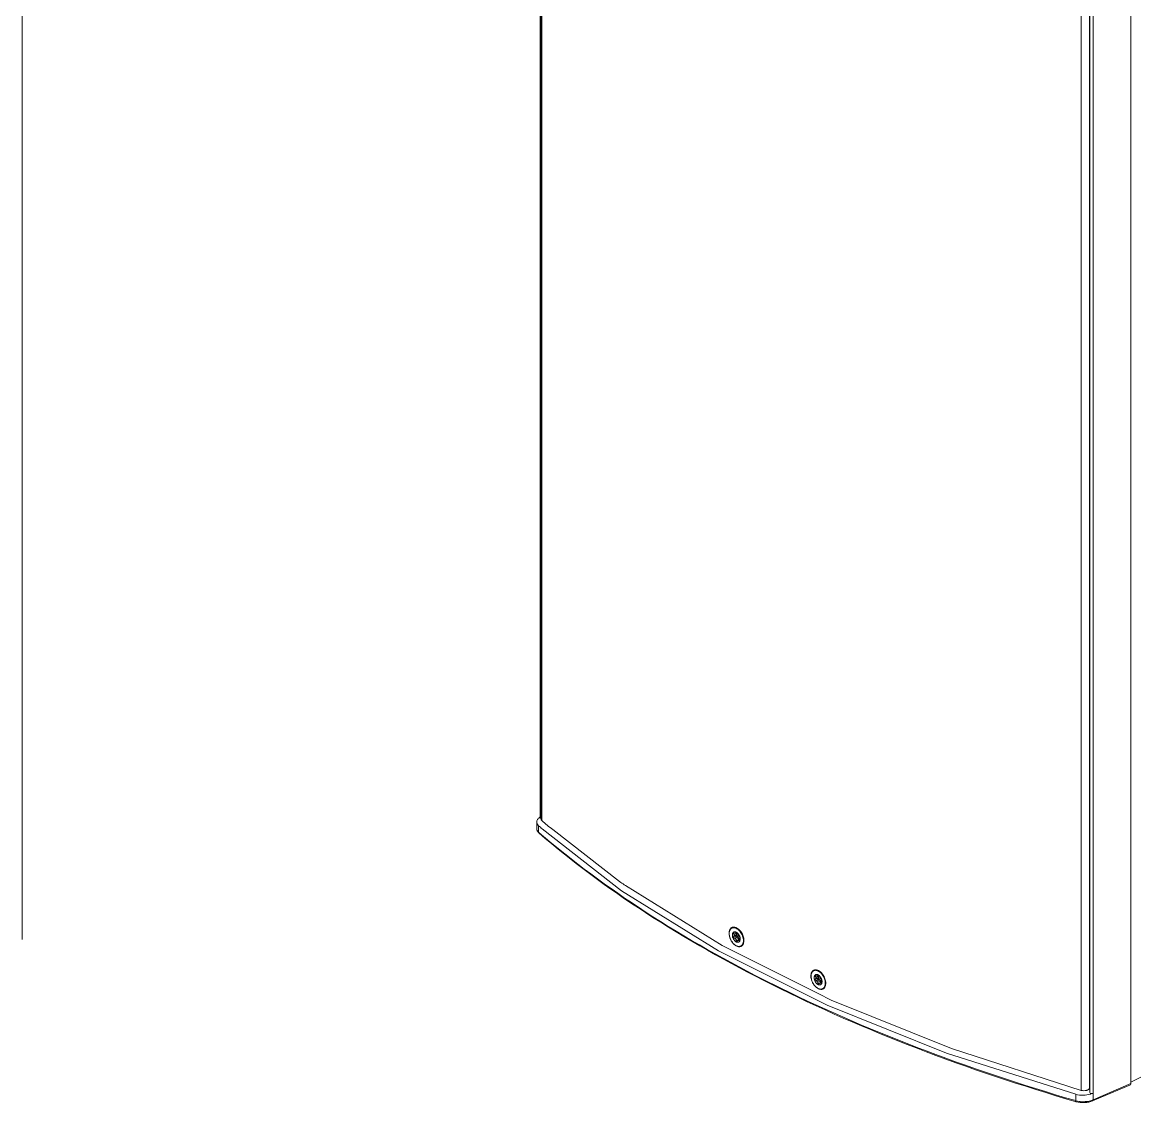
# Model space of a CAD drawing. Header units: millimetres. Extents: x 0 to 2382, y 0 to 1684.
# Drawn here: x 1192.4 to 1491, y 700.3 to 990.3 of the extents above; entities that cross this region are included whole.
import ezdxf

# ---------------------------------------------------------------- set-up
doc = ezdxf.new("R2010")
doc.units = ezdxf.units.MM
doc.layers.get('0').update_dxf_attribs({"lineweight": 13})

msp = doc.modelspace()

# ---------------------------------------------------------------- linework, layer by layer
for p, q in [((1192.37, 1374.18), (1192.37, 744.17)), ((1331.36, 776.89), (1331.36, 1316.06)), ((1331.67, 1315.82), (1331.67, 776.41)), ((1331.87, 776.04), (1331.87, 1315.67)), ((1490, 705.45), (1490, 1251.04)), ((1476.64, 703.65), (1476.64, 1244.05)), ((1478.89, 1244.15), (1478.89, 704.31)), ((1478.99, 703.09), (1478.99, 1244.18)), ((1479.83, 1244.44), (1479.83, 702.89)), ((1330.47, 775.69), (1330.47, 773.94)), ((1331, 772.96), (1331, 774.68)), ((1334.82, 773.62), (1352.74, 759.69)), ((1331.17, 772.81), (1331, 772.96)), ((1331.1, 772.71), (1331.1, 772.71)), ((1353.96, 758.84), (1354.27, 758.62)), ((1383.29, 740.98), (1406.04, 729.61)), ((1393.67, 732.22), (1393.46, 732.31)), ((1393.66, 732.21), (1393.46, 732.31)), ((1409.56, 727.85), (1441.8, 714.86)), ((1441.8, 714.86), (1476.64, 703.65)), ((1496.11, 708.93), (1490, 705.88)), ((1489.86, 705.17), (1479.7, 700.8)), ((1490, 705.45), (1479.83, 701.07)), ((1475.17, 700.88), (1475.17, 702.59)), ((1479.83, 701.07), (1479.83, 702.89))]:
    msp.add_line(p, q)
at = {"lineweight": 9}
for p, q in [((1383.28, 745.71), (1383.6, 745.87)), ((1383.28, 744.81), (1383.93, 745.14)), ((1383.28, 744.81), (1383.47, 745.1)), ((1383.39, 745.89), (1383.7, 745.85)), ((1383.39, 744.52), (1384.05, 744.85)), ((1384.12, 745.74), (1383.47, 745.42)), ((1384.12, 745.42), (1383.47, 745.1)), ((1384.38, 744.73), (1383.73, 744.4)), ((1384.16, 745.98), (1383.92, 745.87)), ((1383.93, 745.14), (1383.94, 745.15)), ((1383.94, 745.15), (1384.12, 745.42)), ((1384.15, 745.99), (1383.96, 745.9)), ((1384.61, 744.45), (1383.96, 744.13)), ((1384.12, 745.74), (1384.01, 745.91)), ((1384.02, 746.02), (1384.03, 746.03)), ((1384.02, 746.02), (1384.05, 746.03)), ((1384.02, 743.76), (1384.68, 744.09)), ((1384.11, 746.01), (1384.16, 745.98)), ((1384.38, 744.73), (1384.18, 744.8)), ((1384.49, 743.86), (1384.25, 743.65)), ((1384.49, 745.63), (1384.72, 745.36)), ((1384.99, 744.12), (1384.56, 743.91)), ((1384.68, 744.09), (1384.63, 744.36)), ((1384.99, 744.04), (1384.72, 743.91)), ((1384.88, 744.18), (1384.8, 744.03)), ((1384.88, 743.78), (1384.96, 743.82)), ((1384.98, 744.34), (1384.99, 744.12)), ((1384.25, 743.65), (1384.21, 743.63)), ((1405.25, 734.25), (1405.57, 734.41)), ((1405.25, 733.36), (1405.9, 733.68)), ((1405.25, 733.36), (1405.44, 733.64)), ((1405.36, 734.43), (1405.67, 734.4)), ((1405.36, 733.07), (1406.02, 733.39)), ((1406.09, 734.29), (1405.44, 733.96)), ((1406.09, 733.97), (1405.44, 733.64)), ((1406.35, 733.27), (1405.7, 732.94)), ((1406.13, 734.53), (1405.89, 734.41)), ((1405.9, 733.68), (1405.91, 733.7)), ((1405.91, 733.7), (1406.09, 733.97)), ((1406.12, 734.53), (1405.93, 734.44)), ((1406.58, 733), (1405.93, 732.67)), ((1406.09, 734.29), (1405.98, 734.46)), ((1406, 734.56), (1406.01, 734.57)), ((1406, 734.56), (1406.02, 734.57)), ((1406, 732.31), (1406.65, 732.63)), ((1406.08, 734.56), (1406.13, 734.53)), ((1406.35, 733.27), (1406.15, 733.35)), ((1406.22, 732.2), (1406.18, 732.17)), ((1406.46, 732.4), (1406.22, 732.2)), ((1406.46, 734.18), (1406.69, 733.9)), ((1406.96, 732.67), (1406.53, 732.45)), ((1406.65, 732.63), (1406.6, 732.9)), ((1406.96, 732.59), (1406.69, 732.45)), ((1406.85, 732.72), (1406.77, 732.57)), ((1406.85, 732.33), (1406.93, 732.37)), ((1406.96, 732.88), (1406.96, 732.67)), ((1406.04, 729.61), (1409.56, 727.85))]:
    msp.add_line(p, q, dxfattribs=at)
for points in [[(1331.94, 773.86), (1353.27, 757.19), (1379.26, 741.11)], [(1354.27, 758.62), (1380.27, 742.5), (1383.29, 740.98)], [(1379.26, 741.11), (1408.43, 726.53), (1440.52, 713.64), (1475.17, 702.59)]]:
    msp.add_lwpolyline(points)
for centre, radius, start, end in [((1332.98, 774.45), 3.01, 124.0643, 126.5942), ((1332.05, 776.41), 0.376, 180.0638, 189.5239), ((1353.89, 799.94), 32.5, 227.3289, 234.0721), ((1512.02, 986.24), 276.94, 234.8913, 235.1972), ((1476.87, 706.73), 6.1, 253.8249, 255.2295), ((1478.05, 705.22), 4.52, 290.8487, 293.3615)]:
    msp.add_arc(centre, radius, start, end)
for centre, radius, start, end in [((1383.35, 746.39), 1.06, 106.6947, 116.5357), ((1383.36, 746.37), 1.08, 105.8099, 106.7076), ((1382.66, 744.53), 2.96, 50.992, 53.0001), ((1382.6, 744.45), 3.07, 49.8698, 50.9932), ((1382.6, 744.46), 3.19, 49.7357, 50.9821), ((1383.06, 740.68), 5.21, 82.5958, 82.9789), ((1383.04, 746.48), 1.09, 327.635, 334.7257), ((1381.68, 737.77), 7.46, 70.4852, 71.5426), ((1383.49, 744.97), 1.26, 59.6373, 63.4175), ((1383.43, 744.85), 1.39, 56.2395, 59.6736), ((1383.35, 744.74), 1.53, 52.4225, 56.2627), ((1380.82, 743.61), 3.88, 11.1647, 12.5637), ((1385.43, 745.36), 1.3, 245.2234, 248.2609), ((1382.73, 744.13), 2.41, 17.799, 25.3196), ((1385.41, 745.31), 1.24, 248.2684, 250.4137), ((1385.23, 744.97), 0.702, 249.1768, 250.0173), ((1378.45, 744.12), 6.54, 358.5836, 359.9848), ((1381.9, 743.77), 4.04, 37.0885, 37.5762), ((1381.88, 743.76), 4.2, 36.9599, 37.5645), ((1381.63, 743.58), 4.51, 19.9069, 25.767), ((1384.91, 743.27), 1.06, 296.5704, 307.4028), ((1405.32, 734.93), 1.06, 106.6947, 116.5357), ((1405.33, 734.91), 1.08, 105.8099, 106.7076), ((1404.63, 733.07), 2.96, 50.992, 53.0001), ((1404.57, 732.99), 3.07, 49.8698, 50.9932), ((1404.57, 733), 3.19, 49.7357, 50.9821), ((1403.87, 732.31), 4.04, 37.0885, 37.5762), ((1403.85, 732.3), 4.2, 36.9599, 37.5645), ((1405.03, 729.22), 5.21, 82.5958, 82.9789), ((1405.01, 735.03), 1.09, 327.635, 334.7257), ((1403.65, 726.32), 7.46, 70.4852, 71.5426), ((1405.47, 733.51), 1.26, 59.6373, 63.4175), ((1405.4, 733.4), 1.39, 56.2395, 59.6736), ((1405.32, 733.28), 1.53, 52.4225, 56.2627), ((1402.8, 732.15), 3.88, 11.1647, 12.5637), ((1407.4, 733.91), 1.3, 245.2234, 248.2609), ((1404.7, 732.67), 2.41, 17.799, 25.3196), ((1407.38, 733.85), 1.24, 248.2684, 250.4137), ((1407.2, 733.51), 0.702, 249.1768, 250.0173), ((1400.42, 732.67), 6.54, 358.5836, 359.9848), ((1403.6, 732.12), 4.51, 19.9069, 25.767), ((1406.88, 731.82), 1.06, 296.5704, 307.4028)]:
    msp.add_arc(centre, radius, start, end, dxfattribs=at)
for centre, major_axis, ratio, start_param, end_param in [((1668.17, 876.84), (388.49, 5.62), 0.51061, -2.629096, -2.624249), ((1489.65, 705.62), (-0.224, 0.447), 0.611973, -3.177748, -2.257485)]:
    msp.add_ellipse(centre, major_axis=major_axis, ratio=ratio, start_param=start_param, end_param=end_param)
for points, knots in [([(1330.47, 775.69), (1330.47, 775.9), (1330.63, 776.38), (1330.98, 776.71), (1331.19, 776.86), (1331.24, 776.9), (1331.3, 776.94), (1331.36, 776.98)], [0, 0, 0, 0, 0.45229, 1, 1, 1, 1.146113, 1.146113, 1.146113, 1.146113]), ([(1331.36, 776.89), (1331.36, 776.86), (1331.38, 776.78), (1331.5, 776.7), (1331.61, 776.66), (1331.67, 776.65)], [0, 0, 0, 0, 0.1841302, 0.5360503, 0.9342386, 0.9342386, 0.9342386, 0.9342386]), ([(1331, 774.68), (1330.84, 774.82), (1330.58, 775.12), (1330.47, 775.51), (1330.47, 775.69)], [0, 0, 0, 0, 0.536227, 1, 1, 1, 1]), ([(1330.47, 773.94), (1330.47, 773.71), (1330.6, 773.23), (1330.92, 772.87), (1331.1, 772.71)], [0, 0, 0, 0, 0.486905, 1, 1, 1, 1]), ([(1330.47, 773.94), (1330.47, 773.76), (1330.58, 773.38), (1330.84, 773.1), (1331, 772.96)], [0, 0, 0, 0, 0.459295, 1, 1, 1, 1]), ([(1331.67, 776.35), (1331.68, 776.32), (1331.71, 776.2), (1331.79, 776.1), (1331.87, 776.04)], [0, 0, 0, 0, 0.228274, 1, 1, 1, 1]), ([(1331, 772.96), (1331, 772.94), (1331.01, 772.84), (1331.05, 772.75), (1331.1, 772.71)], [0, 0, 0, 0, 0.267799, 1, 1, 1, 1]), ([(1331.1, 772.71), (1340.08, 764.94), (1360.2, 750.11), (1381.94, 737.87), (1393.59, 732.04)], [0, 0, 0, 0, 0.476861, 1, 1, 1, 1]), ([(1393.46, 732.31), (1381.85, 738.12), (1360.18, 750.31), (1340.13, 765.08), (1331.17, 772.81)], [0, 0, 0, 0, 0.523145, 1, 1, 1, 1]), ([(1475.28, 700.61), (1460.79, 704.83), (1433.04, 714.06), (1406.21, 725.73), (1393.59, 732.04)], [0, 0, 0, 0, 0.516698, 1, 1, 1, 1]), ([(1475.17, 700.88), (1460.72, 705.08), (1433.03, 714.29), (1406.26, 725.92), (1393.66, 732.21)], [0, 0, 0, 0, 0.516681, 1, 1, 1, 1]), ([(1475.17, 702.59), (1475.82, 702.41), (1477.17, 702.26), (1478.51, 702.44), (1479.15, 702.64)], [0, 0, 0, 0, 0.499408, 1, 1, 1, 1]), ([(1476.64, 703.65), (1476.88, 703.59), (1477.38, 703.53), (1477.87, 703.58), (1478.11, 703.65)], [0, 0, 0, 0, 0.499227, 1, 1, 1, 1]), ([(1478.11, 703.65), (1478.14, 703.66), (1478.26, 703.69), (1478.37, 703.74), (1478.45, 703.78)], [0, 0, 0, 0, 0.263617, 1, 1, 1, 1]), ([(1478.45, 703.78), (1478.57, 703.84), (1478.78, 703.97), (1478.89, 704.2), (1478.89, 704.31)], [0, 0, 0, 0, 0.567996, 1, 1, 1, 1]), ([(1479.82, 702.89), (1479.74, 702.85), (1479.55, 702.81), (1479.27, 702.82), (1478.99, 702.95), (1478.99, 703.07)], [0, 0, 0, 0, 0.286802, 0.592918, 1, 1, 1, 1]), ([(1479.15, 702.64), (1479.21, 702.66), (1479.44, 702.73), (1479.66, 702.82), (1479.82, 702.89)], [0, 0, 0, 0, 0.259212, 1, 1, 1, 1]), ([(1475.17, 700.88), (1475.17, 700.84), (1475.18, 700.75), (1475.22, 700.63), (1475.28, 700.61)], [0, 0, 0, 0, 0.336638, 1, 1, 1, 1]), ([(1479.7, 700.8), (1479.38, 700.67), (1478.67, 700.46), (1477.18, 700.28), (1476.01, 700.4), (1475.28, 700.61)], [0, 0, 0, 0, 0.234236, 0.489451, 1, 1, 1, 1]), ([(1476.34, 700.65), (1476.25, 700.66), (1475.91, 700.7), (1475.57, 700.77), (1475.32, 700.84)], [0, 0, 0, 0, 0.256436, 1, 1, 1, 1]), ([(1478.79, 700.75), (1478.59, 700.71), (1477.78, 700.58), (1476.95, 700.58), (1476.34, 700.65)], [0, 0, 0, 0, 0.243131, 1, 1, 1, 1]), ([(1479.65, 701), (1479.59, 700.98), (1479.3, 700.88), (1479.01, 700.8), (1478.79, 700.75)], [0, 0, 0, 0, 0.239343, 1, 1, 1, 1]), ([(1479.84, 701.08), (1479.83, 701.02), (1479.82, 700.91), (1479.74, 700.82), (1479.7, 700.8)], [0, 0, 0, 0, 0.558866, 1, 1, 1, 1])]:
    msp.add_open_spline(points, degree=3, knots=knots)
for points, knots in [([(1382.12, 745.78), (1382.12, 745.96), (1382.14, 746.21), (1382.22, 746.53), (1382.31, 746.74), (1382.42, 746.93), (1382.55, 747.1), (1382.7, 747.23), (1382.82, 747.3), (1382.88, 747.33)], [0, 0, 0, 0, 0.283857, 0.41599, 0.54178, 0.661886, 0.777353, 0.88952, 1, 1, 1, 1]), ([(1384.44, 746.89), (1384.31, 746.99), (1384.11, 747.12), (1383.82, 747.24), (1383.61, 747.3), (1383.41, 747.32), (1383.21, 747.32), (1383.02, 747.28), (1382.85, 747.22), (1382.69, 747.12), (1382.55, 746.99), (1382.43, 746.84), (1382.33, 746.66), (1382.25, 746.46), (1382.17, 746.16), (1382.15, 745.91), (1382.15, 745.75)], [0, 0, 0, 0, 0.144689, 0.211524, 0.274691, 0.334497, 0.39148, 0.446413, 0.500257, 0.554088, 0.608984, 0.665911, 0.725646, 0.78873, 0.855474, 1, 1, 1, 1]), ([(1384.61, 746.94), (1384.49, 747.04), (1384.29, 747.17), (1384.02, 747.31), (1383.76, 747.41), (1383.49, 747.46), (1383.24, 747.45), (1383.12, 747.42), (1383.06, 747.41)], [0, 0, 0, 0, 0.28722, 0.421116, 0.548314, 0.783507, 0.893548, 1, 1, 1, 1]), ([(1384.82, 746.55), (1384.8, 746.57), (1384.72, 746.66), (1384.64, 746.73), (1384.57, 746.79)], [0, 0, 0, 0, 0.254327, 1, 1, 1, 1]), ([(1384.92, 746.65), (1384.9, 746.67), (1384.82, 746.76), (1384.73, 746.84), (1384.67, 746.89)], [0, 0, 0, 0, 0.254229, 1, 1, 1, 1]), ([(1385.21, 746.32), (1385.19, 746.35), (1385.1, 746.46), (1385, 746.57), (1384.92, 746.65)], [0, 0, 0, 0, 0.253673, 1, 1, 1, 1]), ([(1385.38, 742.33), (1385.31, 742.29), (1385.14, 742.23), (1384.88, 742.2), (1384.61, 742.22), (1384.33, 742.29), (1384.04, 742.42), (1383.77, 742.59), (1383.49, 742.8), (1383.15, 743.14), (1382.76, 743.65), (1382.46, 744.22), (1382.29, 744.7), (1382.16, 745.18), (1382.12, 745.55), (1382.12, 745.78)], [0, 0, 0, 0, 0.046779, 0.094702, 0.14479, 0.19782, 0.254266, 0.314282, 0.377735, 0.444248, 0.583902, 0.727465, 0.798664, 0.86832, 1, 1, 1, 1]), ([(1382.15, 745.75), (1382.15, 745.59), (1382.18, 745.26), (1382.29, 744.77), (1382.46, 744.28), (1382.7, 743.81), (1382.98, 743.38), (1383.31, 743), (1383.67, 742.69), (1384.04, 742.45), (1384.41, 742.3), (1384.72, 742.26), (1384.96, 742.28), (1385.12, 742.32), (1385.27, 742.38), (1385.41, 742.46), (1385.54, 742.57), (1385.69, 742.75), (1385.84, 743.02), (1385.95, 743.41), (1385.97, 743.69), (1385.97, 743.84)], [0, 0, 0, 0, 0.068686, 0.141533, 0.217028, 0.293413, 0.36886, 0.441621, 0.510182, 0.573445, 0.630935, 0.683046, 0.707566, 0.731384, 0.754843, 0.778311, 0.802158, 0.826721, 0.878957, 0.936591, 1, 1, 1, 1]), ([(1384.06, 743.5), (1383.99, 743.53), (1383.84, 743.62), (1383.64, 743.8), (1383.46, 744.01), (1383.3, 744.25), (1383.17, 744.51), (1383.07, 744.78), (1383.01, 745.06), (1382.99, 745.32), (1383.01, 745.56), (1383.07, 745.78), (1383.17, 745.96), (1383.3, 746.1), (1383.47, 746.18), (1383.66, 746.21), (1383.86, 746.18), (1383.99, 746.13), (1384.06, 746.09)], [0, 0, 0, 0, 0.06329, 0.13188, 0.204672, 0.280151, 0.356569, 0.432094, 0.504975, 0.573688, 0.637122, 0.694783, 0.747041, 0.795334, 0.842131, 0.890352, 0.942485, 1, 1, 1, 1]), ([(1383.28, 745.71), (1383.27, 745.72), (1383.26, 745.75), (1383.25, 745.79), (1383.26, 745.82), (1383.27, 745.85), (1383.29, 745.86), (1383.3, 745.87)], [0, 0, 0, 0, 0.28482, 0.535851, 0.651956, 0.765513, 1, 1, 1, 1]), ([(1383.39, 744.52), (1383.37, 744.53), (1383.31, 744.56), (1383.27, 744.63), (1383.25, 744.69), (1383.25, 744.73), (1383.26, 744.78), (1383.28, 744.8), (1383.28, 744.81)], [0, 0, 0, 0, 0.252428, 0.508829, 0.635948, 0.760109, 0.881308, 1, 1, 1, 1]), ([(1383.47, 745.42), (1383.45, 745.44), (1383.39, 745.54), (1383.33, 745.64), (1383.28, 745.71)], [0, 0, 0, 0, 0.252413, 1, 1, 1, 1]), ([(1383.3, 745.87), (1383.31, 745.87), (1383.34, 745.89), (1383.37, 745.89), (1383.39, 745.89)], [0, 0, 0, 0, 0.23001, 1, 1, 1, 1]), ([(1383.73, 744.4), (1383.7, 744.41), (1383.59, 744.45), (1383.48, 744.49), (1383.39, 744.52)], [0, 0, 0, 0, 0.247699, 1, 1, 1, 1]), ([(1383.47, 745.1), (1383.48, 745.12), (1383.5, 745.17), (1383.52, 745.26), (1383.5, 745.34), (1383.48, 745.39), (1383.47, 745.42)], [0, 0, 0, 0, 0.247907, 0.494258, 0.743456, 1, 1, 1, 1]), ([(1383.73, 745.85), (1383.75, 745.85), (1383.79, 745.84), (1383.84, 745.85), (1383.88, 745.85), (1383.91, 745.86), (1383.92, 745.87)], [0, 0, 0, 0, 0.30025, 0.570887, 0.804829, 1, 1, 1, 1]), ([(1383.96, 744.13), (1383.95, 744.16), (1383.93, 744.22), (1383.88, 744.3), (1383.81, 744.36), (1383.76, 744.39), (1383.73, 744.4)], [0, 0, 0, 0, 0.254861, 0.506075, 0.754128, 1, 1, 1, 1]), ([(1384.05, 744.85), (1384.02, 744.86), (1383.96, 744.89), (1383.92, 744.96), (1383.9, 745.01), (1383.9, 745.06), (1383.91, 745.1), (1383.93, 745.13), (1383.93, 745.14)], [0, 0, 0, 0, 0.252428, 0.508829, 0.635948, 0.760109, 0.881308, 1, 1, 1, 1]), ([(1383.92, 745.87), (1383.93, 745.87), (1383.94, 745.88), (1383.96, 745.89), (1383.96, 745.9)], [0, 0, 0, 0, 0.528927, 1, 1, 1, 1]), ([(1384.02, 743.76), (1384.02, 743.79), (1384, 743.91), (1383.98, 744.04), (1383.96, 744.13)], [0, 0, 0, 0, 0.249032, 1, 1, 1, 1]), ([(1384.11, 743.63), (1384.1, 743.63), (1384.08, 743.65), (1384.05, 743.68), (1384.03, 743.72), (1384.03, 743.75), (1384.02, 743.76)], [0, 0, 0, 0, 0.228178, 0.47142, 0.729869, 1, 1, 1, 1]), ([(1384.03, 746.03), (1384.04, 746.03), (1384.06, 746.03), (1384.09, 746.02), (1384.1, 746.02), (1384.11, 746.01)], [0, 0, 0, 0, 0.388144, 0.666372, 1, 1, 1, 1]), ([(1385.04, 743.81), (1385.02, 743.76), (1384.97, 743.67), (1384.88, 743.56), (1384.77, 743.47), (1384.65, 743.41), (1384.51, 743.39), (1384.36, 743.39), (1384.21, 743.43), (1384.11, 743.47), (1384.06, 743.5)], [0, 0, 0, 0, 0.129845, 0.251495, 0.367892, 0.482851, 0.600454, 0.724285, 0.857024, 1, 1, 1, 1]), ([(1384.16, 745.58), (1384.16, 745.61), (1384.15, 745.67), (1384.13, 745.72), (1384.12, 745.74)], [0, 0, 0, 0, 0.492703, 1, 1, 1, 1]), ([(1384.12, 745.42), (1384.13, 745.45), (1384.15, 745.5), (1384.16, 745.55), (1384.16, 745.58)], [0, 0, 0, 0, 0.501612, 1, 1, 1, 1]), ([(1384.16, 745.98), (1384.16, 745.98), (1384.2, 745.95), (1384.23, 745.93), (1384.25, 745.9)], [0, 0, 0, 0, 0.245457, 1, 1, 1, 1]), ([(1384.19, 745.58), (1384.19, 745.61), (1384.19, 745.72), (1384.22, 745.83), (1384.25, 745.9)], [0, 0, 0, 0, 0.269298, 1, 1, 1, 1]), ([(1384.19, 745.58), (1384.19, 745.51), (1384.2, 745.38), (1384.25, 745.19), (1384.32, 744.99), (1384.42, 744.81), (1384.54, 744.64), (1384.67, 744.5), (1384.82, 744.38), (1384.92, 744.33), (1384.98, 744.31)], [0, 0, 0, 0, 0.121275, 0.250197, 0.383662, 0.518165, 0.650076, 0.776023, 0.893242, 1, 1, 1, 1]), ([(1384.25, 745.9), (1384.27, 745.88), (1384.35, 745.79), (1384.43, 745.7), (1384.49, 745.63)], [0, 0, 0, 0, 0.248914, 1, 1, 1, 1]), ([(1384.28, 745.95), (1384.35, 745.9), (1384.47, 745.79), (1384.69, 745.54), (1384.83, 745.32), (1384.9, 745.16)], [0, 0, 0, 0, 0.235096, 0.483128, 1, 1, 1, 1]), ([(1384.61, 744.45), (1384.6, 744.48), (1384.58, 744.54), (1384.53, 744.62), (1384.47, 744.69), (1384.41, 744.71), (1384.38, 744.73)], [0, 0, 0, 0, 0.254861, 0.506075, 0.754128, 1, 1, 1, 1]), ([(1384.56, 743.91), (1384.56, 743.91), (1384.53, 743.89), (1384.51, 743.87), (1384.49, 743.86)], [0, 0, 0, 0, 0.236143, 1, 1, 1, 1]), ([(1384.56, 745.55), (1384.57, 745.47), (1384.61, 745.32), (1384.71, 745.1), (1384.83, 744.9), (1384.93, 744.77), (1384.99, 744.72)], [0, 0, 0, 0, 0.246577, 0.501358, 0.755434, 1, 1, 1, 1]), ([(1384.72, 743.91), (1384.71, 743.91), (1384.69, 743.93), (1384.65, 743.93), (1384.6, 743.93), (1384.58, 743.92), (1384.56, 743.91)], [0, 0, 0, 0, 0.231298, 0.465573, 0.71817, 1, 1, 1, 1]), ([(1384.72, 743.99), (1384.71, 743.99), (1384.69, 744.02), (1384.68, 744.06), (1384.68, 744.09)], [0, 0, 0, 0, 0.238141, 1, 1, 1, 1]), ([(1384.72, 745.36), (1384.73, 745.34), (1384.79, 745.27), (1384.84, 745.2), (1384.88, 745.14)], [0, 0, 0, 0, 0.255259, 1, 1, 1, 1]), ([(1384.88, 743.78), (1384.86, 743.79), (1384.81, 743.84), (1384.76, 743.88), (1384.72, 743.91)], [0, 0, 0, 0, 0.241675, 1, 1, 1, 1]), ([(1385.1, 746.23), (1385.08, 746.26), (1384.99, 746.37), (1384.9, 746.48), (1384.82, 746.55)], [0, 0, 0, 0, 0.253675, 1, 1, 1, 1]), ([(1384.88, 745.14), (1384.89, 745.12), (1384.92, 745.07), (1384.95, 745), (1384.97, 744.93), (1384.98, 744.88), (1384.99, 744.86), (1384.99, 744.85)], [0, 0, 0, 0, 0.242787, 0.53335, 0.805459, 0.914802, 1, 1, 1, 1]), ([(1384.92, 743.77), (1384.92, 743.77), (1384.91, 743.77), (1384.89, 743.77), (1384.88, 743.78), (1384.88, 743.78)], [0, 0, 0, 0, 0.248735, 0.486009, 1, 1, 1, 1]), ([(1384.99, 743.96), (1384.99, 743.94), (1384.98, 743.9), (1384.97, 743.85), (1384.96, 743.82), (1384.95, 743.79), (1384.93, 743.78), (1384.92, 743.77)], [0, 0, 0, 0, 0.309935, 0.594847, 0.719651, 0.829204, 1, 1, 1, 1]), ([(1384.99, 744.85), (1384.99, 744.84), (1384.99, 744.77), (1384.99, 744.71), (1384.98, 744.66)], [0, 0, 0, 0, 0.240983, 1, 1, 1, 1]), ([(1384.98, 744.66), (1384.98, 744.64), (1384.98, 744.59), (1384.98, 744.49), (1384.98, 744.4), (1384.98, 744.34)], [0, 0, 0, 0, 0.189519, 0.428203, 1, 1, 1, 1]), ([(1385.02, 744.86), (1385.03, 744.84), (1385.06, 744.73), (1385.09, 744.61), (1385.1, 744.53)], [0, 0, 0, 0, 0.254986, 1, 1, 1, 1]), ([(1385.1, 744.53), (1385.11, 744.46), (1385.12, 744.33), (1385.12, 744.09), (1385.08, 743.91), (1385.04, 743.81)], [0, 0, 0, 0, 0.274247, 0.533473, 1, 1, 1, 1]), ([(1385.97, 743.84), (1385.97, 744.04), (1385.92, 744.45), (1385.76, 745.06), (1385.49, 745.66), (1385.25, 746.03), (1385.12, 746.2)], [0, 0, 0, 0, 0.234633, 0.485351, 0.743654, 1, 1, 1, 1]), ([(1385.69, 745.54), (1385.66, 745.6), (1385.53, 745.86), (1385.37, 746.11), (1385.24, 746.28)], [0, 0, 0, 0, 0.252133, 1, 1, 1, 1]), ([(1385.55, 742.43), (1385.59, 742.47), (1385.68, 742.54), (1385.83, 742.73), (1385.98, 743.01), (1386.09, 743.41), (1386.11, 743.69), (1386.11, 743.84)], [0, 0, 0, 0, 0.107627, 0.218602, 0.45461, 0.714575, 1, 1, 1, 1]), ([(1386.11, 743.84), (1386.11, 744.05), (1386.06, 744.48), (1385.95, 744.9), (1385.87, 745.11)], [0, 0, 0, 0, 0.483331, 1, 1, 1, 1]), ([(1384.21, 743.63), (1384.2, 743.62), (1384.16, 743.61), (1384.12, 743.62), (1384.11, 743.63)], [0, 0, 0, 0, 0.506734, 1, 1, 1, 1]), ([(1404.09, 734.33), (1404.09, 734.5), (1404.11, 734.75), (1404.19, 735.07), (1404.28, 735.28), (1404.39, 735.48), (1404.52, 735.64), (1404.67, 735.78), (1404.79, 735.85), (1404.85, 735.88)], [0, 0, 0, 0, 0.283857, 0.41599, 0.54178, 0.661886, 0.777353, 0.88952, 1, 1, 1, 1]), ([(1406.42, 735.44), (1406.28, 735.53), (1406.08, 735.66), (1405.79, 735.78), (1405.58, 735.84), (1405.38, 735.87), (1405.18, 735.86), (1404.99, 735.83), (1404.82, 735.76), (1404.66, 735.66), (1404.52, 735.54), (1404.4, 735.38), (1404.3, 735.2), (1404.22, 735), (1404.14, 734.7), (1404.12, 734.46), (1404.12, 734.29)], [0, 0, 0, 0, 0.144689, 0.211524, 0.274691, 0.334497, 0.39148, 0.446413, 0.500257, 0.554088, 0.608984, 0.665911, 0.725646, 0.78873, 0.855474, 1, 1, 1, 1]), ([(1406.03, 732.04), (1405.96, 732.08), (1405.81, 732.17), (1405.61, 732.34), (1405.43, 732.55), (1405.27, 732.79), (1405.14, 733.06), (1405.04, 733.33), (1404.98, 733.6), (1404.96, 733.86), (1404.98, 734.11), (1405.04, 734.32), (1405.14, 734.5), (1405.27, 734.64), (1405.44, 734.72), (1405.63, 734.75), (1405.83, 734.72), (1405.96, 734.67), (1406.03, 734.64)], [0, 0, 0, 0, 0.06329, 0.13188, 0.204672, 0.280151, 0.356569, 0.432094, 0.504975, 0.573688, 0.637122, 0.694783, 0.747041, 0.795334, 0.842131, 0.890352, 0.942485, 1, 1, 1, 1]), ([(1406.59, 735.48), (1406.46, 735.58), (1406.26, 735.72), (1405.99, 735.86), (1405.73, 735.95), (1405.46, 736), (1405.21, 735.99), (1405.09, 735.97), (1405.03, 735.95)], [0, 0, 0, 0, 0.28722, 0.421116, 0.548314, 0.783507, 0.893548, 1, 1, 1, 1]), ([(1406.8, 735.1), (1406.77, 735.12), (1406.69, 735.2), (1406.61, 735.28), (1406.54, 735.33)], [0, 0, 0, 0, 0.254327, 1, 1, 1, 1]), ([(1406.89, 735.2), (1406.87, 735.22), (1406.79, 735.3), (1406.71, 735.38), (1406.64, 735.44)], [0, 0, 0, 0, 0.254229, 1, 1, 1, 1]), ([(1407.07, 734.78), (1407.05, 734.8), (1406.96, 734.91), (1406.87, 735.02), (1406.8, 735.1)], [0, 0, 0, 0, 0.253675, 1, 1, 1, 1]), ([(1407.18, 734.86), (1407.16, 734.89), (1407.07, 735.01), (1406.97, 735.12), (1406.89, 735.2)], [0, 0, 0, 0, 0.253673, 1, 1, 1, 1]), ([(1407.94, 732.38), (1407.94, 732.58), (1407.9, 733), (1407.73, 733.61), (1407.46, 734.2), (1407.22, 734.57), (1407.09, 734.75)], [0, 0, 0, 0, 0.234633, 0.485351, 0.743654, 1, 1, 1, 1]), ([(1407.66, 734.08), (1407.63, 734.15), (1407.5, 734.41), (1407.34, 734.65), (1407.21, 734.83)], [0, 0, 0, 0, 0.252133, 1, 1, 1, 1]), ([(1407.35, 730.87), (1407.28, 730.83), (1407.11, 730.77), (1406.85, 730.74), (1406.58, 730.76), (1406.3, 730.84), (1406.01, 730.96), (1405.74, 731.13), (1405.47, 731.34), (1405.12, 731.68), (1404.73, 732.19), (1404.43, 732.76), (1404.26, 733.25), (1404.13, 733.73), (1404.09, 734.09), (1404.09, 734.33)], [0, 0, 0, 0, 0.046779, 0.094702, 0.14479, 0.19782, 0.254266, 0.314282, 0.377735, 0.444248, 0.583902, 0.727465, 0.798664, 0.86832, 1, 1, 1, 1]), ([(1404.12, 734.29), (1404.12, 734.14), (1404.15, 733.81), (1404.26, 733.32), (1404.43, 732.83), (1404.67, 732.36), (1404.96, 731.92), (1405.28, 731.54), (1405.64, 731.23), (1406.01, 731), (1406.38, 730.85), (1406.7, 730.8), (1406.93, 730.82), (1407.09, 730.86), (1407.24, 730.92), (1407.38, 731.01), (1407.51, 731.12), (1407.66, 731.29), (1407.81, 731.57), (1407.92, 731.96), (1407.94, 732.24), (1407.94, 732.38)], [0, 0, 0, 0, 0.068686, 0.141533, 0.217028, 0.293413, 0.36886, 0.441621, 0.510182, 0.573445, 0.630935, 0.683046, 0.707566, 0.731384, 0.754843, 0.778311, 0.802158, 0.826721, 0.878957, 0.936591, 1, 1, 1, 1]), ([(1405.25, 734.25), (1405.24, 734.26), (1405.23, 734.3), (1405.22, 734.34), (1405.23, 734.37), (1405.24, 734.39), (1405.26, 734.41), (1405.27, 734.42)], [0, 0, 0, 0, 0.28482, 0.535851, 0.651956, 0.765513, 1, 1, 1, 1]), ([(1405.36, 733.07), (1405.34, 733.08), (1405.28, 733.11), (1405.24, 733.17), (1405.22, 733.23), (1405.22, 733.28), (1405.23, 733.32), (1405.25, 733.35), (1405.25, 733.36)], [0, 0, 0, 0, 0.252428, 0.508829, 0.635948, 0.760109, 0.881308, 1, 1, 1, 1]), ([(1405.44, 733.96), (1405.42, 733.99), (1405.36, 734.09), (1405.3, 734.18), (1405.25, 734.25)], [0, 0, 0, 0, 0.252413, 1, 1, 1, 1]), ([(1405.27, 734.42), (1405.28, 734.42), (1405.31, 734.43), (1405.34, 734.43), (1405.36, 734.43)], [0, 0, 0, 0, 0.23001, 1, 1, 1, 1]), ([(1405.7, 732.94), (1405.68, 732.96), (1405.56, 733), (1405.45, 733.04), (1405.36, 733.07)], [0, 0, 0, 0, 0.247699, 1, 1, 1, 1]), ([(1405.44, 733.64), (1405.45, 733.67), (1405.47, 733.72), (1405.49, 733.8), (1405.47, 733.89), (1405.45, 733.94), (1405.44, 733.96)], [0, 0, 0, 0, 0.247907, 0.494258, 0.743456, 1, 1, 1, 1]), ([(1405.7, 734.39), (1405.72, 734.39), (1405.76, 734.39), (1405.81, 734.39), (1405.86, 734.4), (1405.88, 734.4), (1405.89, 734.41)], [0, 0, 0, 0, 0.30025, 0.570887, 0.804829, 1, 1, 1, 1]), ([(1405.93, 732.67), (1405.92, 732.7), (1405.9, 732.76), (1405.85, 732.84), (1405.79, 732.9), (1405.73, 732.93), (1405.7, 732.94)], [0, 0, 0, 0, 0.254861, 0.506075, 0.754128, 1, 1, 1, 1]), ([(1406.02, 733.39), (1405.99, 733.4), (1405.93, 733.43), (1405.89, 733.5), (1405.87, 733.56), (1405.87, 733.6), (1405.88, 733.65), (1405.9, 733.67), (1405.9, 733.68)], [0, 0, 0, 0, 0.252428, 0.508829, 0.635948, 0.760109, 0.881308, 1, 1, 1, 1]), ([(1405.89, 734.41), (1405.9, 734.41), (1405.91, 734.42), (1405.93, 734.44), (1405.93, 734.44)], [0, 0, 0, 0, 0.528927, 1, 1, 1, 1]), ([(1406, 732.31), (1405.99, 732.34), (1405.97, 732.46), (1405.95, 732.58), (1405.93, 732.67)], [0, 0, 0, 0, 0.249032, 1, 1, 1, 1]), ([(1406.08, 732.17), (1406.07, 732.18), (1406.05, 732.19), (1406.02, 732.22), (1406, 732.26), (1406, 732.29), (1406, 732.31)], [0, 0, 0, 0, 0.228178, 0.47142, 0.729869, 1, 1, 1, 1]), ([(1406.01, 734.57), (1406.01, 734.57), (1406.03, 734.57), (1406.06, 734.57), (1406.07, 734.56), (1406.08, 734.56)], [0, 0, 0, 0, 0.388144, 0.666372, 1, 1, 1, 1]), ([(1407.01, 732.35), (1406.99, 732.3), (1406.94, 732.22), (1406.85, 732.1), (1406.74, 732.02), (1406.62, 731.96), (1406.48, 731.93), (1406.33, 731.94), (1406.18, 731.97), (1406.08, 732.02), (1406.03, 732.04)], [0, 0, 0, 0, 0.129845, 0.251495, 0.367892, 0.482851, 0.600454, 0.724285, 0.857024, 1, 1, 1, 1]), ([(1406.18, 732.17), (1406.17, 732.17), (1406.13, 732.16), (1406.09, 732.16), (1406.08, 732.17)], [0, 0, 0, 0, 0.506734, 1, 1, 1, 1]), ([(1406.13, 734.13), (1406.13, 734.15), (1406.13, 734.21), (1406.1, 734.26), (1406.09, 734.29)], [0, 0, 0, 0, 0.492703, 1, 1, 1, 1]), ([(1406.09, 733.97), (1406.1, 733.99), (1406.13, 734.04), (1406.13, 734.1), (1406.13, 734.13)], [0, 0, 0, 0, 0.501612, 1, 1, 1, 1]), ([(1406.13, 734.53), (1406.14, 734.52), (1406.17, 734.5), (1406.2, 734.47), (1406.22, 734.45)], [0, 0, 0, 0, 0.245457, 1, 1, 1, 1]), ([(1406.16, 734.12), (1406.16, 734.15), (1406.16, 734.26), (1406.19, 734.37), (1406.22, 734.45)], [0, 0, 0, 0, 0.269298, 1, 1, 1, 1]), ([(1406.16, 734.12), (1406.16, 734.06), (1406.17, 733.93), (1406.22, 733.73), (1406.29, 733.54), (1406.39, 733.35), (1406.51, 733.18), (1406.64, 733.04), (1406.79, 732.93), (1406.89, 732.87), (1406.95, 732.85)], [0, 0, 0, 0, 0.121275, 0.250197, 0.383662, 0.518165, 0.650076, 0.776023, 0.893242, 1, 1, 1, 1]), ([(1406.22, 734.45), (1406.24, 734.43), (1406.32, 734.34), (1406.4, 734.25), (1406.46, 734.18)], [0, 0, 0, 0, 0.248914, 1, 1, 1, 1]), ([(1406.26, 734.49), (1406.32, 734.45), (1406.44, 734.34), (1406.66, 734.08), (1406.8, 733.86), (1406.87, 733.7)], [0, 0, 0, 0, 0.235096, 0.483128, 1, 1, 1, 1]), ([(1406.58, 733), (1406.57, 733.03), (1406.55, 733.09), (1406.5, 733.17), (1406.44, 733.23), (1406.38, 733.26), (1406.35, 733.27)], [0, 0, 0, 0, 0.254861, 0.506075, 0.754128, 1, 1, 1, 1]), ([(1406.53, 732.45), (1406.53, 732.45), (1406.5, 732.44), (1406.48, 732.42), (1406.46, 732.4)], [0, 0, 0, 0, 0.236143, 1, 1, 1, 1]), ([(1406.53, 734.09), (1406.54, 734.02), (1406.58, 733.86), (1406.68, 733.64), (1406.8, 733.44), (1406.9, 733.32), (1406.96, 733.26)], [0, 0, 0, 0, 0.246577, 0.501358, 0.755434, 1, 1, 1, 1]), ([(1406.69, 732.45), (1406.68, 732.46), (1406.66, 732.47), (1406.62, 732.48), (1406.57, 732.47), (1406.55, 732.46), (1406.53, 732.45)], [0, 0, 0, 0, 0.231298, 0.465573, 0.71817, 1, 1, 1, 1]), ([(1406.69, 732.53), (1406.68, 732.54), (1406.66, 732.57), (1406.65, 732.6), (1406.65, 732.63)], [0, 0, 0, 0, 0.238141, 1, 1, 1, 1]), ([(1406.69, 733.9), (1406.7, 733.88), (1406.76, 733.82), (1406.81, 733.74), (1406.85, 733.69)], [0, 0, 0, 0, 0.255259, 1, 1, 1, 1]), ([(1406.85, 732.33), (1406.84, 732.34), (1406.78, 732.38), (1406.73, 732.42), (1406.69, 732.45)], [0, 0, 0, 0, 0.241675, 1, 1, 1, 1]), ([(1406.85, 733.69), (1406.86, 733.67), (1406.89, 733.62), (1406.92, 733.54), (1406.94, 733.47), (1406.96, 733.43), (1406.96, 733.41), (1406.96, 733.4)], [0, 0, 0, 0, 0.242787, 0.53335, 0.805459, 0.914802, 1, 1, 1, 1]), ([(1406.89, 732.32), (1406.89, 732.32), (1406.88, 732.31), (1406.87, 732.31), (1406.85, 732.32), (1406.85, 732.33)], [0, 0, 0, 0, 0.248735, 0.486009, 1, 1, 1, 1]), ([(1406.96, 732.51), (1406.96, 732.49), (1406.95, 732.44), (1406.94, 732.4), (1406.93, 732.36), (1406.92, 732.34), (1406.9, 732.32), (1406.89, 732.32)], [0, 0, 0, 0, 0.309935, 0.594847, 0.719651, 0.829204, 1, 1, 1, 1]), ([(1406.96, 733.2), (1406.95, 733.18), (1406.95, 733.14), (1406.95, 733.03), (1406.95, 732.94), (1406.96, 732.88)], [0, 0, 0, 0, 0.189519, 0.428203, 1, 1, 1, 1]), ([(1406.96, 733.4), (1406.96, 733.38), (1406.96, 733.32), (1406.96, 733.25), (1406.96, 733.2)], [0, 0, 0, 0, 0.240983, 1, 1, 1, 1]), ([(1406.99, 733.41), (1407, 733.38), (1407.03, 733.27), (1407.06, 733.16), (1407.07, 733.07)], [0, 0, 0, 0, 0.254986, 1, 1, 1, 1]), ([(1407.07, 733.07), (1407.08, 733.01), (1407.09, 732.88), (1407.09, 732.63), (1407.05, 732.46), (1407.01, 732.35)], [0, 0, 0, 0, 0.274247, 0.533473, 1, 1, 1, 1]), ([(1407.52, 730.98), (1407.57, 731.01), (1407.65, 731.09), (1407.8, 731.27), (1407.95, 731.55), (1408.06, 731.95), (1408.08, 732.24), (1408.08, 732.38)], [0, 0, 0, 0, 0.107627, 0.218602, 0.45461, 0.714575, 1, 1, 1, 1]), ([(1408.08, 732.38), (1408.08, 732.59), (1408.03, 733.03), (1407.92, 733.45), (1407.84, 733.66)], [0, 0, 0, 0, 0.483331, 1, 1, 1, 1])]:
    msp.add_open_spline(points, degree=3, knots=knots, dxfattribs=at)

doc.saveas('drawing.dxf')
